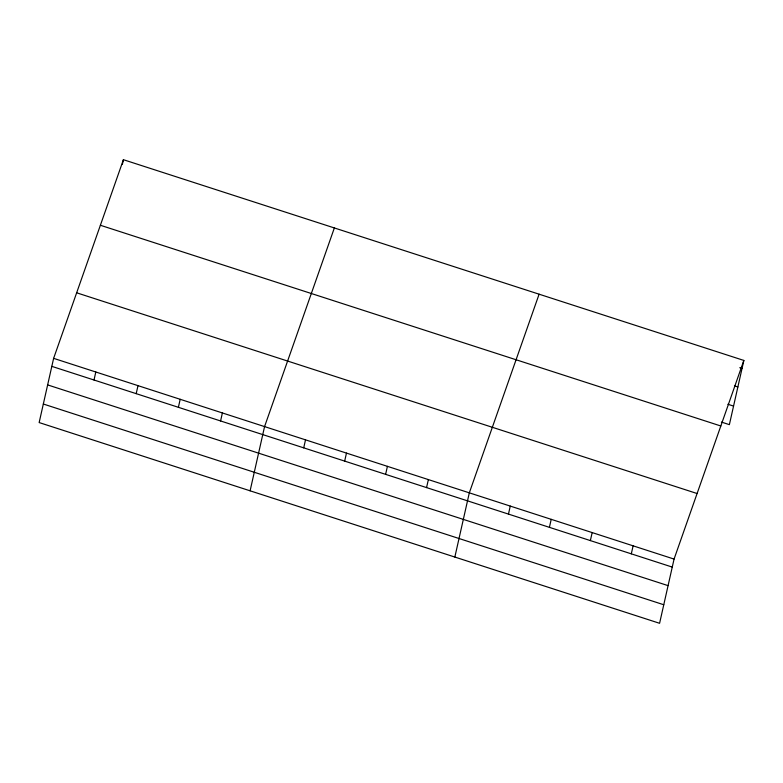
<?xml version="1.0" encoding="UTF-8"?>
<svg xmlns="http://www.w3.org/2000/svg" width="783" height="783" viewBox="0 0 783 783"><rect width="100%" height="100%" fill="white"/><g stroke="black" fill="none" stroke-linecap="round" stroke-linejoin="round"><path stroke-width="1.17" d="M53.626 358.35L39.15 422.566L659.589 623.297L674.065 559.082L743.85 360.434L123.411 159.703L53.626 358.35L674.065 559.082M122.383 164.273L123.411 159.703M94.009 380.009L95.81 372.003M136.193 393.653L138.004 385.657M178.387 407.307L180.188 399.301M220.581 420.96L222.382 412.954M250.1 490.814L264.566 426.598L334.361 227.951M303.716 447.856L305.517 439.85M344.667 461.099L346.468 453.103M385.618 474.351L387.419 466.345M426.559 487.594L428.37 479.597M454.845 557.056L469.32 492.84L539.105 294.193M508.461 514.098L510.262 506.092M549.412 527.341L551.212 519.335M590.362 540.593L592.163 532.587M631.304 553.835L633.114 545.839M743.85 360.434L729.374 424.65L721.417 422.066M739.769 367.697L742.049 368.441M734.454 385.882L737.87 386.988M727.867 404.253L733.563 406.093M100.381 225.259L720.82 425.991M76.656 292.803L697.095 493.525M51.815 366.356L672.254 567.088M47.636 384.903L668.075 585.635M43.329 404.018L663.769 604.75"/></g></svg>
